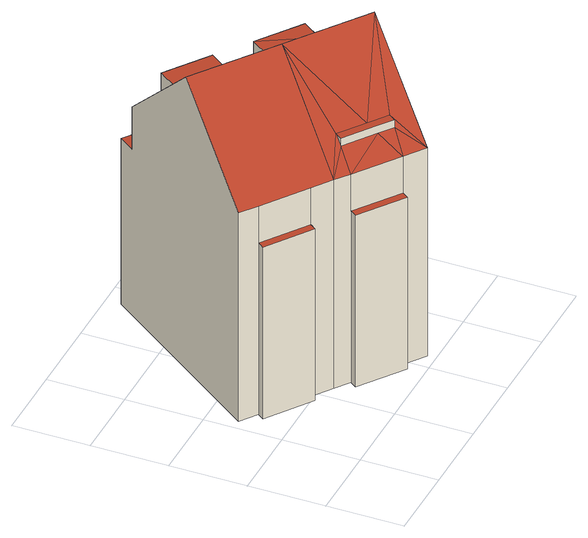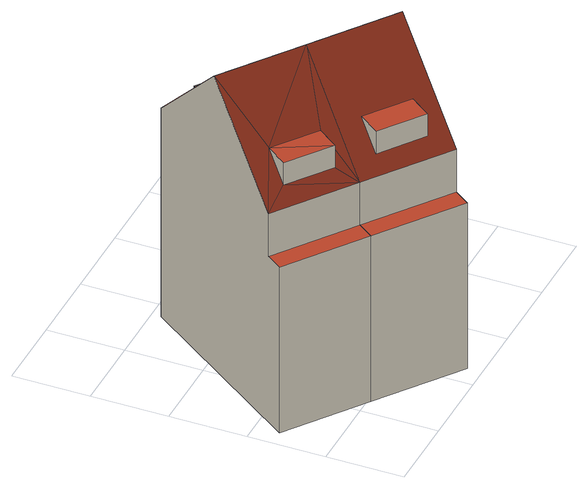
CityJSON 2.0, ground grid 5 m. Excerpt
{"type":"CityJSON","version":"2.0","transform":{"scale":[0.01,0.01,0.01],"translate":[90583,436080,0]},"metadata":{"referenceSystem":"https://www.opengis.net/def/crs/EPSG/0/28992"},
"CityObjects":{
"building1":{"type":"Building","attributes":{"measuredHeight":21.03,"yearOfConstruction":1929,"LAAGSTE_BOUWLAAG":"0","AANTAL_BOUWLAGEN":"5","AANTAL_ADRESSEN":"4","WIJK":"Delfshaven","PANDSOORT":"Tussenpand","BUURT":"Nieuwe Westen","HOOGSTE_BOUWLAAG":"4"},"address":[{"CountryName":"Nederland","LocalityName":"Rotterdam","ThoroughfareNumber":"389-389","ThoroughfareName":"Rochussenstraat","PostalCode":"3023DK"}],"children":["building1-1"],"geometry":[{"type":"Solid","lod":"2","boundaries":[[[[0,1,2]],[[3,4,5]],[[5,1,0,3]],[[3,0,2,4]],[[6,7,8,9,10,11,12]],[[13,14,15,16]],[[17,15,14,18]],[[19,17,18,20]],[[9,21,22,10]],[[11,23,24,12]],[[25,26,13,16,27]],[[19,20,8,7,28]],[[28,27,16,19]],[[25,29,24,23,22,21,26]],[[19,16,15,17]],[[7,6,29,25,27,28]],[[10,22,23,11]],[[12,24,29,6],[5,4,2,1]],[[21,9,8,20,18,14,13,26]]]],"semantics":{"surfaces":[{"type":"WallSurface"},{"type":"RoofSurface"},{"type":"GroundSurface"}],"values":[[0,0,0,1,0,0,0,0,0,0,0,0,0,0,1,1,1,1,2]]}}]},
"building1-1":{"type":"BuildingInstallation","parents":["building1"],"geometry":[{"type":"MultiSurface","lod":"2","boundaries":[[[3,0,2,4]],[[0,1,2]],[[3,4,5]],[[5,1,0,3]]],"semantics":{"surfaces":[{"type":"RoofSurface"},{"type":"WallSurface"}],"values":[0,1,1,1]}}]},
"building2":{"type":"Building","attributes":{"measuredHeight":21.04,"yearOfConstruction":1929,"LAAGSTE_BOUWLAAG":0,"AANTAL_BOUWLAGEN":5,"AANTAL_ADRESSEN":4,"WIJK":"Delfshaven","PANDSOORT":"Tussenpand","BUURT":"Nieuwe Westen","HOOGSTE_BOUWLAAG":4},"address":[{"CountryName":"Nederland","LocalityName":"Rotterdam","ThoroughfareNumber":"387-387","ThoroughfareName":"Rochussenstraat","PostalCode":"3023DK"}],"children":["building2-1","building2-2"],"geometry":[{"type":"Solid","lod":"2","boundaries":[[[[30,31,32]],[[33,34,35]],[[35,31,30,33]],[[30,32,34]],[[33,30,34]],[[36,37,38]],[[39,40,41,38,37,42]],[[40,39,43]],[[41,40,43,44,36,38]],[[45,11,12,46]],[[47,48,49,50]],[[51,49,48,52]],[[53,47,50,54]],[[55,56,57,58,45,46,59]],[[60,61,52,53]],[[61,7,8,51,52]],[[60,53,54,56,55]],[[8,7,6,12,11,10,9]],[[57,9,10,58]],[[42,60,39]],[[36,7,37]],[[44,59,6]],[[39,60,55]],[[43,59,44]],[[42,37,61]],[[44,6,36]],[[61,37,7]],[[6,7,36]],[[39,55,43]],[[43,55,59]],[[42,61,60]],[[52,48,47,53]],[[31,12,32]],[[35,12,31]],[[35,46,12]],[[34,46,35]],[[6,34,32]],[[12,6,32]],[[46,34,59]],[[6,59,34]],[[58,10,11,45]],[[57,56,54,50,49,51,8,9]]]],"semantics":{"surfaces":[{"type":"WallSurface"},{"type":"RoofSurface"},{"type":"GroundSurface"}],"values":[[0,0,0,1,1,0,0,0,1,0,0,0,0,0,0,0,0,0,0,1,1,1,1,1,1,1,1,1,1,1,1,1,1,1,1,1,1,1,1,1,1,2]]}}]},
"building2-1":{"type":"BuildingInstallation","parents":["building2"],"geometry":[{"type":"MultiSurface","lod":"2","boundaries":[[[30,31,32]],[[33,34,35]],[[35,31,30,33]],[[33,30,34]],[[30,32,34]]],"semantics":{"surfaces":[{"type":"WallSurface"},{"type":"RoofSurface"}],"values":[0,0,0,1,1]}}]},
"building2-2":{"type":"BuildingInstallation","parents":["building2"],"geometry":[{"type":"MultiSurface","lod":"2","boundaries":[[[36,37,38]],[[39,40,41,38,37,42]],[[40,39,43]],[[41,40,43,44,36,38]]],"semantics":{"surfaces":[{"type":"WallSurface"},{"type":"RoofSurface"}],"values":[0,0,0,1]}}]}
},
"vertices":[
[851,1643,1774],[851,1643,1613],[752,1507,1777],[1134,1437,1775],[1034,1301,1778],[1134,1437,1614],[950,916,2129],[593,430,1525],[593,430,25],[1393,1520,25],[1393,1520,1217],[1318,1418,1217],[1318,1418,1524],[179,729,25],[150,687,25],[150,687,1261],[179,729,1261],[438,480,1261],[438,480,25],[468,521,1261],[468,521,25],[866,1905,25],[866,1905,1217],[791,1801,1217],[791,1801,1524],[70,808,1525],[70,808,25],[179,729,1525],[468,521,1525],[425,1297,2128],
[1355,1275,1774],[1355,1275,1615],[1256,1139,1778],[1637,1069,1775],[1538,933,1779],[1637,1069,1616],[797,504,1705],[764,459,1649],[764,459,1705],[1057,247,1649],[1057,247,1705],[968,311,1705],[968,311,1649],[1090,292,1705],[966,382,1705],[1820,1054,1217],[1820,1054,1524],[944,113,1261],[657,320,1261],[657,320,25],[944,113,25],[687,362,25],[687,362,1261],[973,155,1261],[973,155,25],[1107,59,1525],[1107,59,25],[1893,1156,25],[1893,1156,1217],[1457,547,2130],[973,155,1525],[687,362,1525]
]}
